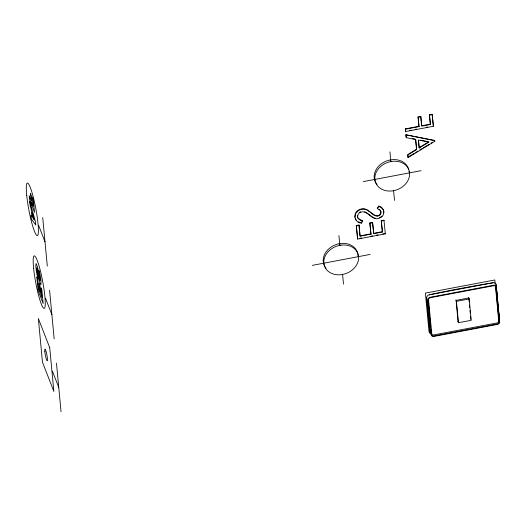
<?xml version="1.0" encoding="UTF-8"?>
<svg xmlns="http://www.w3.org/2000/svg" width="526" height="526" viewBox="0 0 526 526"><rect width="100%" height="100%" fill="white"/><g stroke="black" fill="none" stroke-linecap="round" stroke-linejoin="round"><path stroke-width="0.79" d="M354.866 217.258L355.773 213.359L358.929 210.268A7.16 5.799 -21.3 0 1 363.814 209.144C369.863 209.111 373.019 218.112 379.226 215.621C381.804 214.319 381.554 210.38 379.016 209.203M357.509 215.476C356.937 218.533 360.014 220.414 362.611 220.92L361.388 223.162C354.254 222.748 352.433 212.859 358.804 209.94A7.16 5.799 -21.3 0 1 363.69 208.815C369.298 208.658 378.069 222.485 380.975 211.919M357.581 216.968L358.022 214.647A4.708 3.813 -21.3 0 1 360.704 212.136C368.036 209.723 372.073 221.801 379.706 218.02C385.676 216.087 384.9 207.159 378.72 206.093L377.306 208.638L379.141 209.526L380.837 211.228M383.756 212.866L383.835 211.334M357.864 217.915L360.382 219.894L362.486 220.598L361.388 223.162M377.306 208.638L378.72 206.093M381.929 216.101L379.575 217.692M408.123 157.511L407.88 154.92L416.658 149.575L415.711 139.561L406.25 137.628L405.888 134.794L434.621 140.396L434.798 141.29L408.123 157.511L407.755 154.598L416.533 149.252L415.586 139.239L412.43 138.594M419.104 147.681L428.756 141.803L428.887 142.125L419.229 148.01L418.426 140.527M407.998 157.189L414.317 153.349M415.718 152.494L417.828 151.212M419.932 149.93L422.036 148.648M423.443 147.799L429.058 144.38M431.162 143.098L432.569 142.244M418.926 126.299L418.045 116.976L420.761 116.463L421.767 126.109L430.452 124.471L429.446 114.819L432.155 114.306L433.385 126.279L405.671 131.52L405.329 128.87L418.926 126.299L419.051 126.621L405.454 129.192L405.329 128.87M418.045 116.976L418.17 117.298L420.885 116.785M429.571 115.148L432.28 114.635M420.761 116.463L421.642 125.786L430.321 124.143L430.452 124.471M409.504 130.448L411.089 130.146M415.047 129.396L416.631 129.1M426.132 127.299L427.71 127.003M363.282 181.608L421.148 170.667M381.245 220.703L383.96 220.19L384.085 220.512L381.376 221.025L381.245 220.703L382.409 232.025L373.73 233.662L372.645 223.215M383.96 220.19L385.341 233.833L357.634 239.074L356.26 225.522L358.969 225.01L359.1 225.332L360.126 236.233L371.014 234.175L369.857 222.952L372.572 222.439L373.73 233.662M356.26 225.522L356.385 225.845L359.1 225.332M369.988 223.274L372.697 222.761M358.969 225.01L360.001 235.911L370.889 233.853L371.014 234.175M373.598 233.34L382.284 231.696M359.883 238.298L361.467 238.002M370.968 236.2L372.553 235.904M376.511 235.155L378.089 234.852M382.843 233.958L385.216 233.511L385.341 233.833M312.286 265.367L370.153 254.426M430.485 334.115A2.972 2.406 -21.3 0 1 429.985 332.978A397.143 52.383 79.3 0 1 426.665 297.782A2.972 2.406 -21.3 0 1 429.328 294.81L492.98 282.771A2.972 2.406 -21.3 0 1 496.103 284.651L499.424 319.847A397.143 52.383 79.3 0 1 498.392 309.735M455.884 299.892L456.456 301.352L469.185 298.946L471.204 320.301L458.468 322.708L457.903 321.248M405.888 134.794L434.746 140.725M420.754 140.212L427.158 141.487M428.887 142.125L418.479 140.061L419.229 148.01M374.223 217.948L375.636 218.31M358.403 221.827L360.547 222.583M378.845 206.416L381.186 207.553L383.566 210.111M364.564 211.728L366.195 212.596M373.513 217.771L366.74 212.885M355.267 218.888L356.45 220.512M433.385 126.279L432.155 114.306M434.798 141.29L434.621 140.396M468.613 297.486L469.185 298.946M408.939 171.233L409.576 172.85A17.825 14.439 -21.3 0 1 394.678 190.465L392.495 190.879A17.825 14.439 -21.3 0 1 374.854 179.419L374.223 177.795M390.207 159.976L390.844 161.6L389.924 151.863M339.217 243.735L339.849 245.359L338.928 235.622M31.711 204.39L31.047 202.688L31.152 203.779M31.08 203.049L31.744 204.752M31.119 203.411L31.784 205.114M38.681 225.555L45.006 241.789M45.552 298.373L51.883 314.601M52.429 371.192L58.754 387.419M495.439 286.012L498.733 320.972A1.986 1.604 -21.3 0 1 496.938 322.977L433.569 334.963A1.986 1.604 -21.3 0 1 431.807 334.483M495.196 284.02L494.815 279.977L425.376 293.107L429.045 331.939M469.179 301.924L468.804 297.972L456.075 300.379L458.093 321.734M469.475 305.093L469.705 307.46M470.001 310.629L470.224 313.003M470.52 316.165L470.823 319.328M456.456 301.352L458.468 322.708M429.446 114.819L430.321 124.143M418.17 117.298L419.051 126.621M428.394 301.174L428.697 304.429M428.927 306.868L429.236 310.116M429.466 312.556L429.696 314.995M430.005 318.243L430.307 321.498M430.538 323.937L430.768 326.376M431.077 329.624L431.307 332.064M426.665 297.782L429.985 332.978M405.454 129.192L405.671 131.52M406.013 135.123L406.25 137.628M393.586 190.668L394.507 200.406M381.376 221.025L382.409 232.025M369.857 222.952L370.889 233.853M356.385 225.845L357.634 239.074M342.59 274.427L343.511 284.165M42.718 217.514L47.301 266.057M49.589 290.332L54.171 338.875M56.466 363.15L61.042 411.694M31.816 205.482L31.396 203.292L31.534 204.752M31.488 203.536L31.718 205.239M31.238 203.174L31.435 204.509M31.146 202.931L31.244 204.022M498.168 307.427A397.143 52.383 79.3 0 1 497.866 304.278M497.714 302.713A397.143 52.383 79.3 0 1 497.346 298.821M497.136 296.5A397.143 52.383 79.3 0 1 496.103 284.651M429.328 294.81A710.56 405.973 -5.4 0 1 492.98 282.771M359.488 212.432A4.708 3.813 -21.3 0 1 360.58 211.814M357.877 254.38A17.825 14.439 -21.3 0 0 340.302 243.531L338.126 243.946A17.825 14.439 -21.3 0 0 324.647 266.163M357.95 254.992A17.825 14.439 -21.3 0 1 358.002 256.221M326.035 268.161A17.825 14.439 -21.3 0 1 324.95 266.682M409.576 172.85A17.825 14.439 -21.3 0 0 391.929 161.397L389.753 161.804A17.825 14.439 -21.3 0 0 374.854 179.419M377.03 184.402A17.825 14.439 -21.3 0 1 389.122 160.187L391.298 159.772A17.825 14.439 -21.3 0 1 408.63 169.431M36.754 268.01L38.22 278.859L37.74 277.478A6.996 0.92 79.3 0 1 36.485 271.981L35.788 265.86L36.084 263.447L37.51 266.991L40.075 280.437L38.839 270.305L40.154 275.032L41.048 280.877L40.877 284.934C37.872 279.996 39.055 272.738 36.754 268.01M340.94 245.155L338.757 245.563A17.825 14.439 -21.3 0 0 323.858 263.178A17.825 14.439 -21.3 0 0 341.499 274.638L343.682 274.224A17.825 14.439 -21.3 0 0 358.581 256.609A17.825 14.439 -21.3 0 0 340.94 245.155M493.736 285.217L430.215 297.229A2.518 2.045 -21.3 0 0 427.954 299.754L431.267 334.838A2.518 2.045 -21.3 0 0 433.917 336.436L497.438 324.424A2.518 2.045 -21.3 0 0 499.7 321.899L496.386 286.815A2.518 2.045 -21.3 0 0 493.736 285.217M493.71 285.723L430.34 297.703A1.986 1.604 -21.3 0 0 428.539 299.708L431.839 334.667A1.986 1.604 -21.3 0 0 433.95 335.936L497.32 323.95A1.986 1.604 -21.3 0 0 499.115 321.945L495.814 286.992A1.986 1.604 -21.3 0 0 493.71 285.723M35.735 224.878L31.369 219.151L31.001 215.305L31.915 216.594L31.218 209.21L30.048 205.16L29.686 201.313L35.413 221.492L35.735 224.878M34.295 219.894L32.678 217.619L32.218 212.701L34.295 219.894M33.342 199.505L32.415 197.138L33.289 206.363L32.047 203.187L31.336 195.652L30.416 193.285L31.126 200.82L29.16 195.777L29.509 199.472L34.558 212.425L33.342 199.505M37.74 279.267L36.82 276.9L38.109 290.589L43.158 303.541L41.896 290.161L40.975 287.794L41.889 297.486L40.804 294.711L39.963 285.789L39.042 283.422L39.884 292.344L38.687 289.267L37.74 279.267M49.733 347.725L38.345 318.513L42.468 362.204L53.856 391.416L49.733 347.725M44.835 351.716A5.944 0.782 79.3 0 0 47.13 360.79A5.944 0.782 79.3 0 0 46.334 352.381A5.944 0.782 79.3 0 0 44.835 351.716M33.625 268.464A26.734 3.524 79.3 0 0 44.02 308.414A26.734 3.524 79.3 0 0 40.035 269.549A26.734 3.524 79.3 0 0 33.625 268.464M26.754 195.652A26.734 3.524 79.3 0 0 37.149 235.602A26.734 3.524 79.3 0 0 33.164 196.737A26.734 3.524 79.3 0 0 26.754 195.652"/></g></svg>
